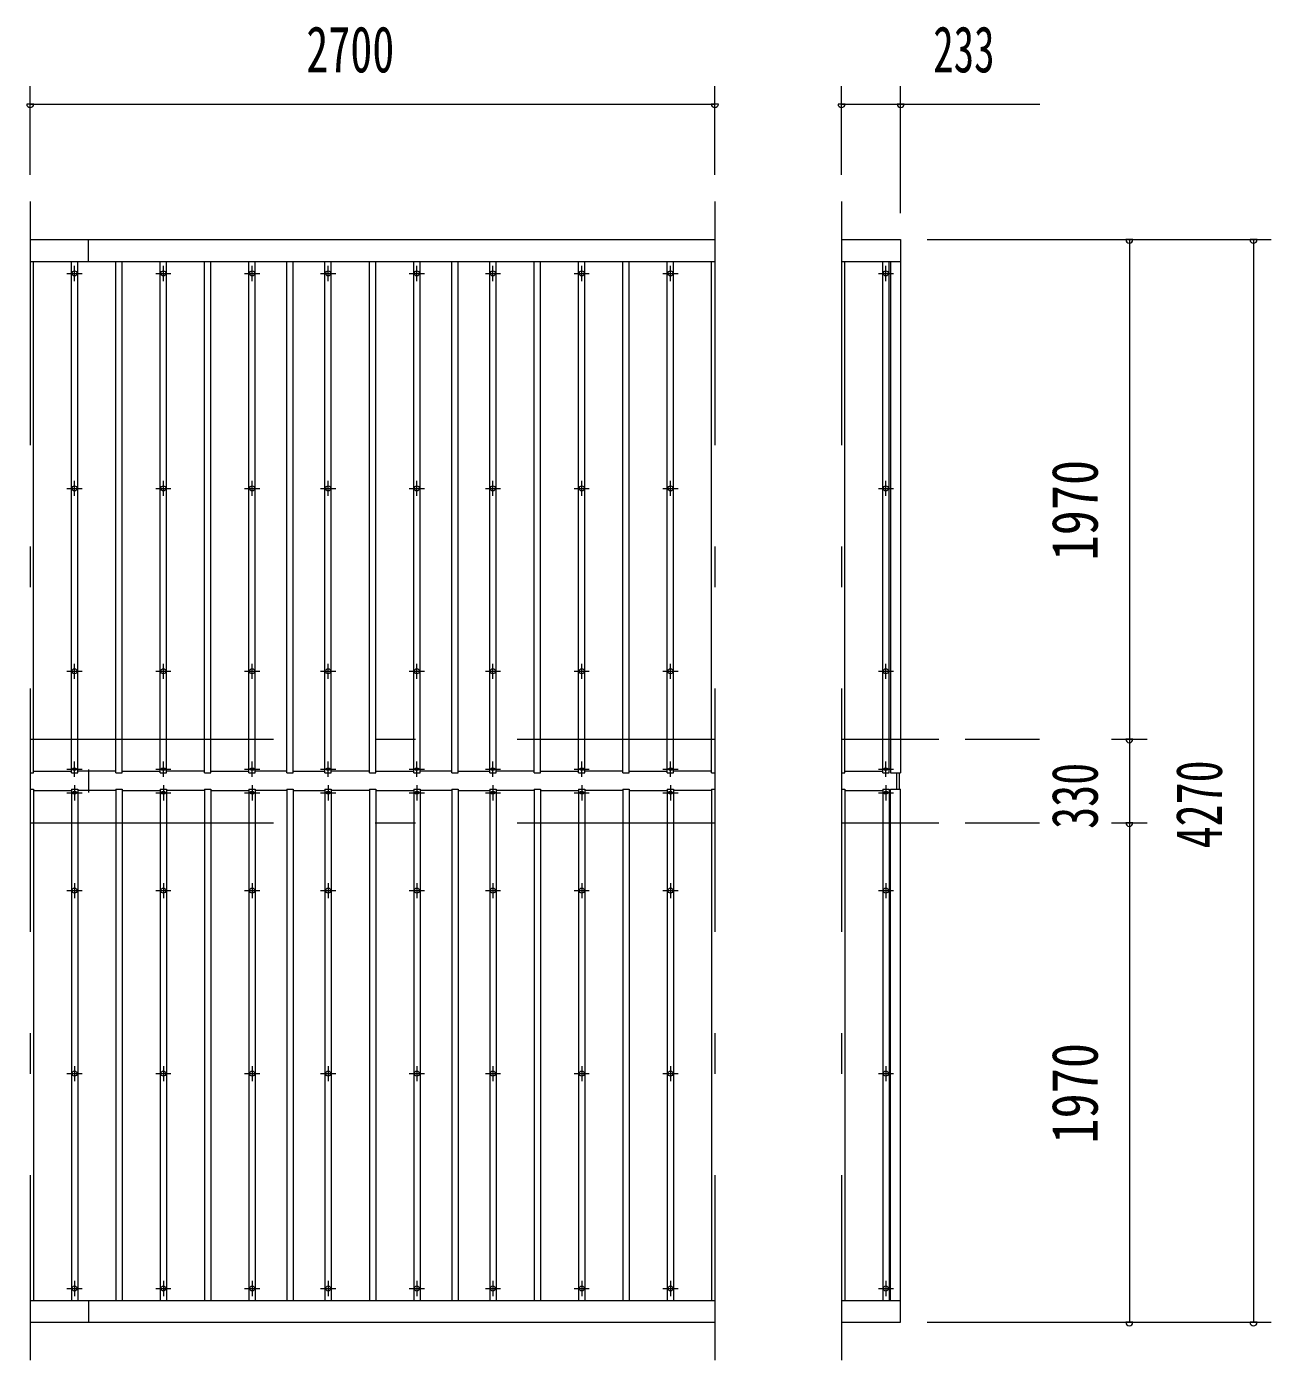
# Model space of a CAD drawing. Units: millimetres, scale not verified. Extents: x -31545 to 31552, y -14700 to 14700.
# Drawn here: x -16533 to -11624, y 8173 to 13433 of the extents above; entities that cross this region are included whole.
import ezdxf
from ezdxf.enums import TextEntityAlignment as Align

# ---------------------------------------------------------------- set-up
doc = ezdxf.new("R2010")
doc.units = ezdxf.units.MM
doc.header["$LTSCALE"] = 80
doc.linetypes.add('USER3', pattern=[24, 12, -5, 2, -5])
for name, color, linetype, lineweight in [('0-2_1-07BOLD', 7, 'Continuous', 18), ('0-3_1-27CENTER', 3, 'USER3', 18), ('0-4_1-47THIN', 4, 'Continuous', 18), ('0-5_1-57DIM', 3, 'Continuous', 18)]:
    doc.layers.add(name, color=color, linetype=linetype, lineweight=lineweight)
doc.styles.add('ＭＳ ゴシック', font='')
doc.styles.get('ＭＳ ゴシック').set_extended_font_data('MS Gothic')

msp = doc.modelspace()

# ---------------------------------------------------------------- linework, layer by layer
at = {"layer": '0-2_1-07BOLD'}
for p, q in [((-16518.72, 12592.54), (-13818.72, 12592.54)), ((-16288.71, 12506.79), (-16288.71, 12592.54)), ((-16518.72, 12506.79), (-13818.72, 12506.79)), ((-13318.72, 12506.79), (-13085.72, 12506.79)), ((-13125.72, 12506.79), (-13125.72, 10489.54)), ((-16288.71, 10502.54), (-16288.71, 10412.54)), ((-13125.72, 10489.54), (-13085.72, 10489.54)), ((-13100.72, 10425.54), (-13100.72, 10489.54)), ((-13090.72, 10425.54), (-13090.72, 10489.54)), ((-13125.72, 10425.54), (-13085.72, 10425.54)), ((-13125.72, 8408.29), (-13125.72, 10425.54)), ((-16518.72, 8408.29), (-13818.72, 8408.29)), ((-16288.71, 8408.29), (-16288.71, 8322.54)), ((-13318.72, 8408.29), (-13085.72, 8408.29)), ((-16518.72, 8322.54), (-13818.72, 8322.54))]:
    msp.add_line(p, q, dxfattribs=at)
for points in [[(-13318.72, 12592.54), (-13085.72, 12592.54), (-13085.72, 10489.54)], [(-13318.72, 8322.54), (-13085.72, 8322.54), (-13085.72, 10425.54)]]:
    msp.add_lwpolyline(points, dxfattribs=at)
for centre in [(-16343.72, 12459.37), (-15993.72, 12459.37), (-15643.72, 12459.37), (-15343.72, 12459.37), (-14993.72, 12459.37), (-14693.72, 12459.37), (-14343.72, 12459.37), (-13993.72, 12459.37), (-13143.72, 12459.37), (-16343.72, 11611.7), (-15993.72, 11611.7), (-15643.72, 11611.7), (-15343.72, 11611.7), (-14993.72, 11611.7), (-14693.72, 11611.7), (-14343.72, 11611.7), (-13993.72, 11611.7), (-13143.72, 11611.7), (-16343.72, 10890.04), (-15993.72, 10890.04), (-15643.72, 10890.04), (-15343.72, 10890.04), (-14993.72, 10890.04), (-14693.72, 10890.04), (-14343.72, 10890.04), (-13993.72, 10890.04), (-13143.72, 10890.04), (-16343.72, 10025.04), (-15993.72, 10025.04), (-15643.72, 10025.04), (-15343.72, 10025.04), (-14993.72, 10025.04), (-14693.72, 10025.04), (-14343.72, 10025.04), (-13993.72, 10025.04), (-13143.72, 10025.04), (-16343.72, 9303.38), (-15993.72, 9303.38), (-15643.72, 9303.38), (-15343.72, 9303.38), (-14993.72, 9303.38), (-14693.72, 9303.38), (-14343.72, 9303.38), (-13993.72, 9303.38), (-13143.72, 9303.38), (-16343.72, 8455.72), (-15993.72, 8455.72), (-15643.72, 8455.72), (-15343.72, 8455.72), (-14993.72, 8455.72), (-14693.72, 8455.72), (-14343.72, 8455.72), (-13993.72, 8455.72), (-13143.72, 8455.72)]:
    msp.add_circle(centre, 10, dxfattribs=at)
for centre, start, end in [((-16343.72, 10493.51), 46.3961, 133.6039), ((-16343.72, 10514.51), 226.39838, 313.60162), ((-15993.72, 10493.51), 46.3961, 133.6039), ((-15993.72, 10514.51), 226.39838, 313.60162), ((-15643.72, 10493.51), 46.3961, 133.6039), ((-15643.72, 10514.51), 226.39838, 313.60162), ((-15343.72, 10493.51), 46.3961, 133.6039), ((-15343.72, 10514.51), 226.39838, 313.60162), ((-14993.72, 10493.51), 46.3961, 133.6039), ((-14993.72, 10514.51), 226.39838, 313.60162), ((-14693.72, 10493.51), 46.3961, 133.6039), ((-14693.72, 10514.51), 226.39838, 313.60162), ((-14343.72, 10493.51), 46.3961, 133.6039), ((-14343.72, 10514.51), 226.39838, 313.60162), ((-13993.72, 10493.51), 46.3961, 133.6039), ((-13993.72, 10514.51), 226.39838, 313.60162), ((-13143.72, 10493.51), 46.3961, 133.6039), ((-13143.72, 10514.51), 226.39838, 313.60162), ((-16343.72, 10400.57), 46.39838, 133.60162), ((-15993.72, 10400.57), 46.39838, 133.60162), ((-15643.72, 10400.57), 46.39838, 133.60162), ((-15343.72, 10400.57), 46.39838, 133.60162), ((-14993.72, 10400.57), 46.39838, 133.60162), ((-14693.72, 10400.57), 46.39838, 133.60162), ((-14343.72, 10400.57), 46.39838, 133.60162), ((-13993.72, 10400.57), 46.39838, 133.60162), ((-13143.72, 10400.57), 46.39838, 133.60162), ((-16343.72, 10421.57), 226.3961, 313.6039), ((-15993.72, 10421.57), 226.3961, 313.6039), ((-15643.72, 10421.57), 226.3961, 313.6039), ((-15343.72, 10421.57), 226.3961, 313.6039), ((-14993.72, 10421.57), 226.3961, 313.6039), ((-14693.72, 10421.57), 226.3961, 313.6039), ((-14343.72, 10421.57), 226.3961, 313.6039), ((-13993.72, 10421.57), 226.3961, 313.6039), ((-13143.72, 10421.57), 226.3961, 313.6039)]:
    msp.add_arc(centre, 14.5, start, end, dxfattribs=at)
at = {"layer": '0-3_1-27CENTER'}
for p, q in [((-16518.72, 12742.55), (-16518.72, 8172.54)), ((-13818.72, 12742.55), (-13818.72, 8172.54)), ((-13318.72, 12742.55), (-13318.72, 8172.54)), ((-16343.72, 12429.36), (-16343.72, 12489.37)), ((-15993.72, 12429.36), (-15993.72, 12489.37)), ((-15643.72, 12429.36), (-15643.72, 12489.37)), ((-15343.72, 12429.36), (-15343.72, 12489.37)), ((-14993.72, 12429.36), (-14993.72, 12489.37)), ((-14693.72, 12429.36), (-14693.72, 12489.37)), ((-14343.72, 12429.36), (-14343.72, 12489.37)), ((-13993.72, 12429.36), (-13993.72, 12489.37)), ((-13143.72, 12429.36), (-13143.72, 12489.37)), ((-16373.72, 12459.37), (-16313.72, 12459.37)), ((-16023.72, 12459.37), (-15963.72, 12459.37)), ((-15673.72, 12459.37), (-15613.72, 12459.37)), ((-15373.72, 12459.37), (-15313.72, 12459.37)), ((-15023.72, 12459.37), (-14963.72, 12459.37)), ((-14723.72, 12459.37), (-14663.72, 12459.37)), ((-14373.72, 12459.37), (-14313.72, 12459.37)), ((-14023.72, 12459.37), (-13963.72, 12459.37)), ((-13173.71, 12459.37), (-13113.71, 12459.37)), ((-16343.72, 11581.71), (-16343.72, 11641.71)), ((-15993.72, 11581.71), (-15993.72, 11641.71)), ((-15643.72, 11581.71), (-15643.72, 11641.71)), ((-15343.72, 11581.71), (-15343.72, 11641.71)), ((-14993.72, 11581.71), (-14993.72, 11641.71)), ((-14693.72, 11581.71), (-14693.72, 11641.71)), ((-14343.72, 11581.71), (-14343.72, 11641.71)), ((-13993.72, 11581.71), (-13993.72, 11641.71)), ((-13143.72, 11581.71), (-13143.72, 11641.71)), ((-16373.72, 11611.7), (-16313.72, 11611.7)), ((-16023.72, 11611.7), (-15963.72, 11611.7)), ((-15673.72, 11611.7), (-15613.72, 11611.7)), ((-15373.72, 11611.7), (-15313.72, 11611.7)), ((-15023.72, 11611.7), (-14963.72, 11611.7)), ((-14723.72, 11611.7), (-14663.72, 11611.7)), ((-14373.72, 11611.7), (-14313.72, 11611.7)), ((-14023.72, 11611.7), (-13963.72, 11611.7)), ((-13173.71, 11611.7), (-13113.71, 11611.7)), ((-16373.72, 10890.04), (-16313.72, 10890.04)), ((-16343.72, 10860.04), (-16343.72, 10920.04)), ((-16023.72, 10890.04), (-15963.72, 10890.04)), ((-15993.72, 10860.04), (-15993.72, 10920.04)), ((-15673.72, 10890.04), (-15613.72, 10890.04)), ((-15643.72, 10860.04), (-15643.72, 10920.04)), ((-15373.72, 10890.04), (-15313.72, 10890.04)), ((-15343.72, 10860.04), (-15343.72, 10920.04)), ((-15023.72, 10890.04), (-14963.72, 10890.04)), ((-14993.72, 10860.04), (-14993.72, 10920.04)), ((-14723.72, 10890.04), (-14663.72, 10890.04)), ((-14693.72, 10860.04), (-14693.72, 10920.04)), ((-14373.72, 10890.04), (-14313.72, 10890.04)), ((-14343.72, 10860.04), (-14343.72, 10920.04)), ((-14023.72, 10890.04), (-13963.72, 10890.04)), ((-13993.72, 10860.04), (-13993.72, 10920.04)), ((-13173.71, 10890.04), (-13113.71, 10890.04)), ((-13143.72, 10860.04), (-13143.72, 10920.04)), ((-16518.72, 10622.54), (-13818.72, 10622.54)), ((-13318.72, 10622.54), (-12935.72, 10622.54)), ((-16343.72, 10474.01), (-16343.72, 10534.02)), ((-15993.72, 10474.01), (-15993.72, 10534.02)), ((-15643.72, 10474.01), (-15643.72, 10534.02)), ((-15343.72, 10474.01), (-15343.72, 10534.02)), ((-14993.72, 10474.01), (-14993.72, 10534.02)), ((-14693.72, 10474.01), (-14693.72, 10534.02)), ((-14343.72, 10474.01), (-14343.72, 10534.02)), ((-13993.72, 10474.01), (-13993.72, 10534.02)), ((-13143.72, 10474.01), (-13143.72, 10534.02)), ((-16373.72, 10504.01), (-16313.72, 10504.01)), ((-16023.72, 10504.01), (-15963.72, 10504.01)), ((-15673.72, 10504.01), (-15613.72, 10504.01)), ((-15373.72, 10504.01), (-15313.72, 10504.01)), ((-15023.72, 10504.01), (-14963.72, 10504.01)), ((-14723.72, 10504.01), (-14663.72, 10504.01)), ((-14373.72, 10504.01), (-14313.72, 10504.01)), ((-14023.72, 10504.01), (-13963.72, 10504.01)), ((-13173.71, 10504.01), (-13113.71, 10504.01)), ((-16343.72, 10441.07), (-16343.72, 10381.06)), ((-15993.72, 10441.07), (-15993.72, 10381.06)), ((-15643.72, 10441.07), (-15643.72, 10381.06)), ((-15343.72, 10441.07), (-15343.72, 10381.06)), ((-14993.72, 10441.07), (-14993.72, 10381.06)), ((-14693.72, 10441.07), (-14693.72, 10381.06)), ((-14343.72, 10441.07), (-14343.72, 10381.06)), ((-13993.72, 10441.07), (-13993.72, 10381.06)), ((-13143.72, 10441.07), (-13143.72, 10381.06)), ((-16373.72, 10411.07), (-16313.72, 10411.07)), ((-16023.72, 10411.07), (-15963.72, 10411.07)), ((-15673.72, 10411.07), (-15613.72, 10411.07)), ((-15373.72, 10411.07), (-15313.72, 10411.07)), ((-15023.72, 10411.07), (-14963.72, 10411.07)), ((-14723.72, 10411.07), (-14663.72, 10411.07)), ((-14373.72, 10411.07), (-14313.72, 10411.07)), ((-14023.72, 10411.07), (-13963.72, 10411.07)), ((-13173.71, 10411.07), (-13113.71, 10411.07)), ((-16518.72, 10292.54), (-13818.72, 10292.54)), ((-13318.72, 10292.54), (-12935.72, 10292.54)), ((-16343.72, 10055.03), (-16343.72, 9995.04)), ((-15993.72, 10055.03), (-15993.72, 9995.04)), ((-15643.72, 10055.03), (-15643.72, 9995.04)), ((-15343.72, 10055.03), (-15343.72, 9995.04)), ((-14993.72, 10055.03), (-14993.72, 9995.04)), ((-14693.72, 10055.03), (-14693.72, 9995.04)), ((-14343.72, 10055.03), (-14343.72, 9995.04)), ((-13993.72, 10055.03), (-13993.72, 9995.04)), ((-13143.72, 10055.03), (-13143.72, 9995.04)), ((-16373.72, 10025.04), (-16313.72, 10025.04)), ((-16023.72, 10025.04), (-15963.72, 10025.04)), ((-15673.72, 10025.04), (-15613.72, 10025.04)), ((-15373.72, 10025.04), (-15313.72, 10025.04)), ((-15023.72, 10025.04), (-14963.72, 10025.04)), ((-14723.72, 10025.04), (-14663.72, 10025.04)), ((-14373.72, 10025.04), (-14313.72, 10025.04)), ((-14023.72, 10025.04), (-13963.72, 10025.04)), ((-13173.71, 10025.04), (-13113.71, 10025.04)), ((-16343.72, 9333.38), (-16343.72, 9273.37)), ((-15993.72, 9333.38), (-15993.72, 9273.37)), ((-15643.72, 9333.38), (-15643.72, 9273.37)), ((-15343.72, 9333.38), (-15343.72, 9273.37)), ((-14993.72, 9333.38), (-14993.72, 9273.37)), ((-14693.72, 9333.38), (-14693.72, 9273.37)), ((-14343.72, 9333.38), (-14343.72, 9273.37)), ((-13993.72, 9333.38), (-13993.72, 9273.37)), ((-13143.72, 9333.38), (-13143.72, 9273.37)), ((-16373.72, 9303.38), (-16313.72, 9303.38)), ((-16023.72, 9303.38), (-15963.72, 9303.38)), ((-15673.72, 9303.38), (-15613.72, 9303.38)), ((-15373.72, 9303.38), (-15313.72, 9303.38)), ((-15023.72, 9303.38), (-14963.72, 9303.38)), ((-14723.72, 9303.38), (-14663.72, 9303.38)), ((-14373.72, 9303.38), (-14313.72, 9303.38)), ((-14023.72, 9303.38), (-13963.72, 9303.38)), ((-13173.71, 9303.38), (-13113.71, 9303.38)), ((-16343.72, 8485.71), (-16343.72, 8425.72)), ((-15993.72, 8485.71), (-15993.72, 8425.72)), ((-15643.72, 8485.71), (-15643.72, 8425.72)), ((-15343.72, 8485.71), (-15343.72, 8425.72)), ((-14993.72, 8485.71), (-14993.72, 8425.72)), ((-14693.72, 8485.71), (-14693.72, 8425.72)), ((-14343.72, 8485.71), (-14343.72, 8425.72)), ((-13993.72, 8485.71), (-13993.72, 8425.72)), ((-13143.72, 8485.71), (-13143.72, 8425.72)), ((-16373.72, 8455.72), (-16313.72, 8455.72)), ((-16023.72, 8455.72), (-15963.72, 8455.72)), ((-15673.72, 8455.72), (-15613.72, 8455.72)), ((-15373.72, 8455.72), (-15313.72, 8455.72)), ((-15023.72, 8455.72), (-14963.72, 8455.72)), ((-14723.72, 8455.72), (-14663.72, 8455.72)), ((-14373.72, 8455.72), (-14313.72, 8455.72)), ((-14023.72, 8455.72), (-13963.72, 8455.72)), ((-13173.71, 8455.72), (-13113.71, 8455.72))]:
    msp.add_line(p, q, dxfattribs=at)
at = {"layer": '0-4_1-47THIN'}
for p, q in [((-16506.22, 10489.54), (-16506.22, 12506.79)), ((-16356.22, 10489.54), (-16356.22, 12506.79)), ((-16331.22, 10489.54), (-16331.22, 12506.79)), ((-16181.22, 10489.54), (-16181.22, 12506.79)), ((-16156.22, 10489.54), (-16156.22, 12506.79)), ((-16006.22, 10489.54), (-16006.22, 12506.79)), ((-15981.22, 10489.54), (-15981.22, 12506.79)), ((-15831.22, 10489.54), (-15831.22, 12506.79)), ((-15806.22, 10489.54), (-15806.22, 12506.79)), ((-15656.21, 10489.54), (-15656.21, 12506.79)), ((-15631.22, 10489.54), (-15631.22, 12506.79)), ((-15506.22, 10489.54), (-15506.22, 12506.79)), ((-15481.22, 10489.54), (-15481.22, 12506.79)), ((-15356.22, 10489.54), (-15356.22, 12506.79)), ((-15331.21, 10489.54), (-15331.21, 12506.79)), ((-15181.22, 10489.54), (-15181.22, 12506.79)), ((-15156.22, 10489.54), (-15156.22, 12506.79)), ((-15006.22, 10489.54), (-15006.22, 12506.79)), ((-14981.22, 10489.54), (-14981.22, 12506.79)), ((-14856.22, 10489.54), (-14856.22, 12506.79)), ((-14831.22, 10489.54), (-14831.22, 12506.79)), ((-14706.22, 10489.54), (-14706.22, 12506.79)), ((-14681.22, 10489.54), (-14681.22, 12506.79)), ((-14531.22, 10489.54), (-14531.22, 12506.79)), ((-14506.22, 10489.54), (-14506.22, 12506.79)), ((-14356.22, 10489.54), (-14356.22, 12506.79)), ((-14331.22, 10489.54), (-14331.22, 12506.79)), ((-14181.22, 10489.54), (-14181.22, 12506.79)), ((-14156.22, 10489.54), (-14156.22, 12506.79)), ((-14006.22, 10489.54), (-14006.22, 12506.79)), ((-13981.22, 10489.54), (-13981.22, 12506.79)), ((-13831.21, 10489.54), (-13831.21, 12506.79)), ((-13156.21, 10489.54), (-13156.21, 12506.79)), ((-16518.72, 10489.54), (-16506.22, 10489.54)), ((-16506.22, 10495.58), (-16356.22, 10495.58)), ((-16356.22, 10489.54), (-16331.22, 10489.54)), ((-16181.22, 10495.58), (-16331.22, 10495.58)), ((-16181.22, 10489.54), (-16156.22, 10489.54)), ((-16156.22, 10495.58), (-16006.22, 10495.58)), ((-16006.22, 10489.54), (-15981.22, 10489.54)), ((-15831.22, 10495.58), (-15981.22, 10495.58)), ((-15831.22, 10489.54), (-15806.22, 10489.54)), ((-15806.22, 10495.58), (-15656.21, 10495.58)), ((-15656.21, 10489.54), (-15631.22, 10489.54)), ((-15506.22, 10495.58), (-15631.22, 10495.58)), ((-15506.22, 10489.54), (-15481.22, 10489.54)), ((-15481.22, 10495.58), (-15356.22, 10495.58)), ((-15356.22, 10489.54), (-15331.21, 10489.54)), ((-15181.22, 10495.58), (-15331.21, 10495.58)), ((-15181.22, 10489.54), (-15156.22, 10489.54)), ((-15156.22, 10495.58), (-15006.22, 10495.58)), ((-15006.22, 10489.54), (-14981.22, 10489.54)), ((-14856.22, 10495.58), (-14981.22, 10495.58)), ((-14856.22, 10489.54), (-14831.22, 10489.54)), ((-14831.22, 10495.58), (-14706.22, 10495.58)), ((-14706.22, 10489.54), (-14681.22, 10489.54)), ((-14531.22, 10495.58), (-14681.22, 10495.58)), ((-14531.22, 10489.54), (-14506.22, 10489.54)), ((-14506.22, 10495.58), (-14356.22, 10495.58)), ((-14356.22, 10489.54), (-14331.22, 10489.54)), ((-14181.22, 10495.58), (-14331.22, 10495.58)), ((-14181.22, 10489.54), (-14156.22, 10489.54)), ((-14156.22, 10495.58), (-14006.22, 10495.58)), ((-14006.22, 10489.54), (-13981.22, 10489.54)), ((-13831.22, 10495.58), (-13981.22, 10495.58)), ((-13831.21, 10489.54), (-13818.72, 10489.54)), ((-13306.22, 10495.58), (-13156.21, 10495.58)), ((-13125.72, 10504.54), (-13131.21, 10504.54)), ((-16506.22, 10419.5), (-16356.22, 10419.5)), ((-16356.22, 10425.54), (-16356.22, 8408.29)), ((-16356.22, 10425.54), (-16331.22, 10425.54)), ((-16331.22, 10425.54), (-16331.22, 8408.29)), ((-16181.22, 10419.5), (-16331.22, 10419.5)), ((-16181.22, 10425.54), (-16181.22, 8408.29)), ((-16156.22, 10419.5), (-16006.22, 10419.5)), ((-16006.22, 10425.54), (-16006.22, 8408.29)), ((-15831.22, 10419.5), (-15981.22, 10419.5)), ((-15831.22, 10425.54), (-15831.22, 8408.29)), ((-15806.22, 10419.5), (-15656.21, 10419.5)), ((-15656.21, 10425.54), (-15656.21, 8408.29)), ((-15506.22, 10419.5), (-15631.22, 10419.5)), ((-15506.22, 10425.54), (-15506.22, 8408.29)), ((-15481.22, 10419.5), (-15356.22, 10419.5)), ((-15356.22, 10425.54), (-15356.22, 8408.29)), ((-15181.22, 10419.5), (-15331.21, 10419.5)), ((-15181.22, 10425.54), (-15181.22, 8408.29)), ((-15156.22, 10419.5), (-15006.22, 10419.5)), ((-15006.22, 10425.54), (-15006.22, 8408.29)), ((-14856.22, 10419.5), (-14981.22, 10419.5)), ((-14856.22, 10425.54), (-14856.22, 8408.29)), ((-14831.22, 10419.5), (-14706.22, 10419.5)), ((-14706.22, 10425.54), (-14706.22, 8408.29)), ((-14531.22, 10419.5), (-14681.22, 10419.5)), ((-14531.22, 10425.54), (-14531.22, 8408.29)), ((-14506.22, 10419.5), (-14356.22, 10419.5)), ((-14356.22, 10425.54), (-14356.22, 8408.29)), ((-14181.22, 10419.5), (-14331.22, 10419.5)), ((-14181.22, 10425.54), (-14181.22, 8408.29)), ((-14156.22, 10419.5), (-14006.22, 10419.5)), ((-14006.22, 10425.54), (-14006.22, 8408.29)), ((-13831.22, 10419.5), (-13981.22, 10419.5)), ((-13831.21, 10425.54), (-13831.21, 8408.29)), ((-13831.21, 10425.54), (-13818.72, 10425.54)), ((-13318.72, 10425.54), (-13306.22, 10425.54)), ((-13306.22, 10425.54), (-13306.22, 8408.29)), ((-13306.22, 10419.5), (-13156.21, 10419.5)), ((-13156.21, 10425.54), (-13156.21, 8408.29)), ((-13156.21, 10425.54), (-13131.21, 10425.54)), ((-13131.21, 10425.54), (-13131.21, 8408.29)), ((-13125.72, 10410.54), (-13131.21, 10410.54))]:
    msp.add_line(p, q, dxfattribs=at)
for points in [[(-13318.72, 10489.54), (-13306.22, 10489.54), (-13306.22, 12506.79)], [(-13156.21, 10489.54), (-13131.21, 10489.54), (-13131.21, 12506.79)], [(-16518.72, 10425.54), (-16506.22, 10425.54), (-16506.22, 8408.29)], [(-16181.22, 10425.54), (-16156.22, 10425.54), (-16156.22, 8408.29)], [(-16006.22, 10425.54), (-15981.22, 10425.54), (-15981.22, 8408.29)], [(-15831.22, 10425.54), (-15806.22, 10425.54), (-15806.22, 8408.29)], [(-15656.21, 10425.54), (-15631.22, 10425.54), (-15631.22, 8408.29)], [(-15506.22, 10425.54), (-15481.22, 10425.54), (-15481.22, 8408.29)], [(-15356.22, 10425.54), (-15331.21, 10425.54), (-15331.21, 8408.29)], [(-15181.22, 10425.54), (-15156.22, 10425.54), (-15156.22, 8408.29)], [(-15006.22, 10425.54), (-14981.22, 10425.54), (-14981.22, 8408.29)], [(-14856.22, 10425.54), (-14831.22, 10425.54), (-14831.22, 8408.29)], [(-14706.22, 10425.54), (-14681.22, 10425.54), (-14681.22, 8408.29)], [(-14531.22, 10425.54), (-14506.22, 10425.54), (-14506.22, 8408.29)], [(-14356.22, 10425.54), (-14331.22, 10425.54), (-14331.22, 8408.29)], [(-14181.22, 10425.54), (-14156.22, 10425.54), (-14156.22, 8408.29)], [(-14006.22, 10425.54), (-13981.22, 10425.54), (-13981.22, 8408.29)]]:
    msp.add_lwpolyline(points, dxfattribs=at)
at = {"layer": '0-5_1-57DIM'}
for p, q in [((-16518.72, 12847.54), (-16518.72, 13197.54)), ((-13818.72, 12847.54), (-13818.72, 13197.54)), ((-13318.72, 12847.54), (-13318.72, 13197.54)), ((-13085.72, 12697.54), (-13085.72, 13197.54)), ((-16504.72, 13127.54), (-16532.72, 13127.54)), ((-16518.72, 13127.54), (-13818.72, 13127.54)), ((-13804.72, 13127.54), (-13832.72, 13127.54)), ((-13304.72, 13127.54), (-13332.72, 13127.54)), ((-13318.72, 13127.54), (-12536.22, 13127.54)), ((-13071.72, 13127.54), (-13099.72, 13127.54)), ((-12980.72, 12592.54), (-11623.72, 12592.54)), ((-12169.72, 12592.54), (-12197.72, 12592.54)), ((-12183.72, 12592.54), (-12183.72, 8322.54)), ((-11679.72, 12592.54), (-11707.72, 12592.54)), ((-11693.72, 12592.54), (-11693.72, 8322.54)), ((-12830.72, 10622.54), (-12537.62, 10622.54)), ((-12253.72, 10622.54), (-12113.72, 10622.54)), ((-12169.72, 10622.54), (-12197.72, 10622.54)), ((-12830.72, 10292.54), (-12537.62, 10292.54)), ((-12253.72, 10292.54), (-12113.72, 10292.54)), ((-12169.72, 10292.54), (-12197.72, 10292.54)), ((-12980.72, 8322.54), (-11623.72, 8322.54)), ((-12169.72, 8322.54), (-12197.72, 8322.54)), ((-11679.72, 8322.54), (-11707.72, 8322.54))]:
    msp.add_line(p, q, dxfattribs=at)
for centre in [(-16518.72, 13127.54), (-13818.72, 13127.54), (-13318.72, 13127.54), (-13085.72, 13127.54), (-12183.72, 12592.54), (-11693.72, 12592.54), (-12183.72, 10622.54), (-12183.72, 10292.54), (-12183.72, 8322.54), (-11693.72, 8322.54)]:
    msp.add_arc(centre, 14, 180, 0, dxfattribs=at)

# ---------------------------------------------------------------- texts
at = {"layer": '0-5_1-57DIM', "color": 7, "style": 'ＭＳ ゴシック'}
for s, width, p in [('2700', 0.7, (-15429.96, 13197.54)), ('233', 0.65, (-12957.17, 13197.54))]:
    msp.add_text(s, height=182.3, dxfattribs=dict(at, width=width)).set_placement(p, align=Align.BOTTOM_LEFT)
for s, width, p in [('1970', 0.8, (-12253.72, 11327.27)), ('4270', 0.7, (-11763.72, 10191.47)), ('330', 0.7, (-12253.72, 10268.78)), ('1970', 0.8, (-12253.72, 9027.27))]:
    msp.add_text(s, height=182.3, rotation=90, dxfattribs=dict(at, width=width)).set_placement(p, align=Align.BOTTOM_LEFT)

doc.saveas('drawing.dxf')
